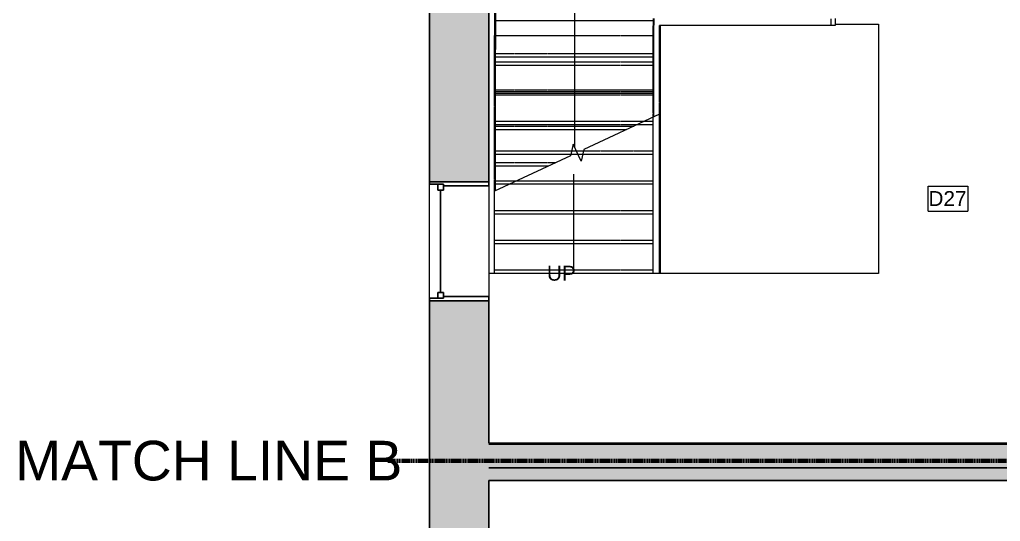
# Model space of a CAD drawing. Header units: inches. Extents: x -1176 to 1545, y -2552 to 978.
# Drawn here: x -1159.3 to -862.1, y -186.3 to -34.4 of the extents above; entities that cross this region are included whole.
import ezdxf

# ---------------------------------------------------------------- set-up
doc = ezdxf.new("R2010")
doc.units = ezdxf.units.IN
doc.header["$MEASUREMENT"] = 0
for name, pattern in [('Dash', [0.25, 0.125, -0.125]), ('Demolished', [0.1875, 0.125, -0.0625]), ('Overhead 1_16_', [0.101562, 0.0625, -0.039062])]:
    doc.linetypes.add(name, pattern=pattern)
for name, color, linetype, lineweight in [('A-ANNO-KEYN', 231, 'Continuous', 9), ('A-ANNO-MATC', 214, 'Dash', 140), ('A-FLOR', 192, 'Continuous', 18), ('A-GLAZ', 151, 'Continuous', 18), ('A-WALL', 113, 'Continuous', 18), ('A-WALL-PATT', 111, 'Continuous', 18), ('G-ANNO-TEXT', 231, 'Continuous', 9), ('S-STRS', 31, 'Continuous', 18), ('S-STRS-ANNO', 31, 'Continuous', 9), ('S-STRS-IDEN', 31, 'Continuous', 9), ('S-STRS-MBND', 31, 'Continuous', 18)]:
    doc.layers.add(name, color=color, linetype=linetype, lineweight=lineweight)
doc.styles.add('Arial', font='arial.ttf', dxfattribs={"height": 4.5})
doc.styles.add('Swis721 Lt BT', font='swissl.ttf', dxfattribs={"height": 4.5})
doc.styles.add('Swis721 Lt BT_1', font='swissl.ttf', dxfattribs={"height": 12})

# ---------------------------------------------------------------- blocks, each defined once
blk = doc.blocks.new('Double Hung - medium windows 3_-6826447-2nd Floor Demo')
at = {"layer": 'A-GLAZ', "color": 8, "lineweight": 30}
for p, q in [((-18, 9), (-17.25, 9)), ((-17.25, 4.75), (-17.25, 9)), ((17.25, 4.75), (17.25, 9)), ((18, 9), (17.25, 9)), ((-17.25, 6.5), (-17.25, 4.75)), ((-17.25, 6.5), (-15.5, 6.5)), ((-15.5, 6.5), (-15.5, 4.75)), ((15.5, 6.5), (15.5, 4.75)), ((17.25, 6.5), (15.5, 6.5)), ((17.25, 6.5), (17.25, 4.75)), ((-17.25, 4.75), (-15.5, 4.75)), ((-17.25, 4.75), (-16.75, 4.75)), ((-16.75, -9), (-16.75, 4.75)), ((-15.5, 5.625), (15.5, 5.625)), ((17.25, 4.75), (15.5, 4.75)), ((16.75, 4.75), (17.25, 4.75)), ((16.75, 4.75), (16.75, -9)), ((-16.75, -9), (-18, -9)), ((16.75, -9), (18, -9))]:
    blk.add_line(p, q, dxfattribs=at)
blk = doc.blocks.new('Keynote Tag - Keynote Number - Boxed-135510-2nd Floor Demo')
at = {"layer": 'A-ANNO-KEYN'}
for p, q in [((-0.125, -0.0792), (-0.125, 0.0781)), ((-0.125, 0.0781), (0.125, 0.0781)), ((0.125, 0.0781), (0.125, -0.0792)), ((-0.125, -0.0792), (0.125, -0.0792))]:
    blk.add_line(p, q, dxfattribs=at)

msp = doc.modelspace()

# ---------------------------------------------------------------- hatches: boundary and pattern name
at = {"layer": 'A-WALL-PATT'}
h = msp.add_hatch(color=250, dxfattribs=at)
h.paths.add_polyline_path([(-1017.06, -1266.19), (-1017.06, -1210.94), (-1035.06, -1210.94), (-1035.06, -1266.19)], flags=0)
h.paths.add_polyline_path([(-1017.06, -1169.44), (-1017.06, -1003.94), (-1035.06, -1003.94), (-1035.06, -1169.44)], flags=0)
h.paths.add_polyline_path([(-1017.06, -962.44), (-1017.06, -859.94), (-1035.06, -859.94), (-1035.06, -962.44)], flags=0)
h.paths.add_polyline_path([(-1035.06, -818.44), (-1017.06, -818.44), (-1017.06, -715.94), (-1035.06, -715.94), (-1035.06, -817.89)], flags=0)
h.paths.add_polyline_path([(-1017.06, -674.44), (-1017.06, -567.94), (-1035.06, -567.94), (-1035.06, -674.44)], flags=0)
h.paths.add_polyline_path([(-1017.06, -534.44), (-1017.06, -425.69), (-1035.06, -425.69), (-1035.06, -534.44)], flags=0)
h.paths.add_polyline_path([(-1017.06, -388.69), (-1017.06, -275.19), (-1035.06, -275.19), (-1035.06, -388.69)], flags=0)
h.paths.add_polyline_path([(-1017.06, -239.19), (-1017.06, -119.5), (-1035.06, -119.5), (-1035.06, -239.19)], flags=0)
h.paths.add_polyline_path([(-1035.06, -83.5), (-1017.06, -83.5), (-1017.06, 16.25), (-1035.06, 16.25), (-1035.06, -59.66)], flags=0)
h = msp.add_hatch(color=250, dxfattribs=at)
h.paths.add_polyline_path([(-772.04, -173.93), (-772.04, -162.93), (-776.04, -162.93), (-776.04, -173.93)], flags=0)
h.paths.add_polyline_path([(-816.04, -173.93), (-816.04, -162.93), (-1017.06, -162.93), (-1017.06, -173.93), (-851.46, -173.93)], flags=0)

# ---------------------------------------------------------------- linework, layer by layer
at = {"layer": 'A-ANNO-MATC'}
msp.add_line((-1047.65, -167.98), (-664.65, -167.98), dxfattribs=at)
at = {"layer": 'A-FLOR'}
for p, q in [((-912.06, -35.75), (-899.06, -35.75)), ((-899.06, -35.75), (-899.06, -111.32)), ((-899.06, -111.32), (-1017.06, -111.32))]:
    msp.add_line(p, q, dxfattribs=at)
at = {"layer": 'A-WALL', "color": 8, "lineweight": 30}
for p, q in [((-1035.06, 96), (-1035.06, -83.5)), ((-1017.06, 16.25), (-1017.06, -83.5)), ((-1035.06, -83.5), (-1017.06, -83.5)), ((-1035.06, -239.19), (-1035.06, -119.5)), ((-1035.06, -119.5), (-1017.06, -119.5)), ((-1017.06, -162.63), (-1017.06, -119.5)), ((-1017.06, -162.93), (-772.04, -162.93)), ((-1017.06, -239.19), (-1017.06, -173.93)), ((-772.04, -173.93), (-1017.06, -173.93))]:
    msp.add_line(p, q, dxfattribs=at)
at = {"layer": 'A-WALL', "lineweight": 9}
for p, q in [((-1035.06, -119.5), (-1035.06, -83.5)), ((-1017.06, -83.5), (-1017.06, -119.5))]:
    msp.add_line(p, q, dxfattribs=at)
at = {"layer": 'A-WALL', "color": 250, "linetype": 'Demolished', "lineweight": 30}
for p, q in [((-1017.06, -162.63), (-852.07, -162.63)), ((-1017.06, -170.13), (-772.04, -170.13))]:
    msp.add_line(p, q, dxfattribs=at)
at = {"layer": 'S-STRS', "lineweight": 9}
for p, q in [((-1015.06, 13.87), (-1015.06, -43.46)), ((-1015.06, -34.72), (-967.06, -34.72)), ((-1015.06, -40.86), (-1015.06, -34.72)), ((-967.06, -34.13), (-967.06, -36.13)), ((-912.06, -36.13), (-912.06, -34.13)), ((-967.06, -43.46), (-967.06, -36.13)), ((-967.06, -40.86), (-967.06, -36.13)), ((-965.06, -36.13), (-912.06, -36.13)), ((-965.06, -43.46), (-965.06, -36.13)), ((-1015.06, -45.72), (-1015.06, -43.46)), ((-967.06, -45.72), (-967.06, -43.46)), ((-965.06, -111.32), (-965.06, -43.46)), ((-1015.06, -56.72), (-1015.06, -45.72)), ((-1015.06, -45.72), (-967.06, -45.72)), ((-967.06, -56.72), (-967.06, -45.72)), ((-1015.06, -67.72), (-1015.06, -56.72)), ((-1015.06, -56.72), (-967.06, -56.72)), ((-967.06, -63.86), (-967.06, -56.72)), ((-967.34, -66.18), (-967.34, -63.99)), ((-965.34, -111.18), (-965.34, -63.06)), ((-1015.06, -78.72), (-1015.06, -67.72)), ((-1015.06, -67.72), (-975.35, -67.72)), ((-972.04, -66.18), (-967.34, -66.18)), ((-967.34, -75.18), (-967.34, -66.18)), ((-992.26, -75.18), (-990.12, -75.18)), ((-988.65, -75.18), (-967.34, -75.18)), ((-967.34, -84.18), (-967.34, -75.18)), ((-1015.06, -86.24), (-1015.06, -78.72)), ((-1015.06, -78.72), (-998.94, -78.72)), ((-1010.64, -84.18), (-967.34, -84.18)), ((-967.34, -93.18), (-967.34, -84.18)), ((-1015.34, -93.18), (-1015.34, -86.37)), ((-1015.34, -102.18), (-1015.34, -93.18)), ((-1015.34, -93.18), (-967.34, -93.18)), ((-967.34, -102.18), (-967.34, -93.18)), ((-1015.34, -111.18), (-1015.34, -102.18)), ((-1015.34, -102.18), (-967.34, -102.18)), ((-967.34, -111.18), (-967.34, -102.18)), ((-1015.34, -111.18), (-967.34, -111.18)), ((-1015.06, -111.32), (-1015.06, -111.18)), ((-967.34, -111.18), (-965.34, -111.18)), ((-967.06, -111.32), (-967.06, -111.18))]:
    msp.add_line(p, q, dxfattribs=at)
at = {"layer": 'S-STRS', "linetype": 'Overhead 1_16_', "lineweight": 9}
for p, q in [((-1015.06, -44.72), (-967.06, -44.72)), ((-1015.06, -55.72), (-967.06, -55.72)), ((-969.9, -65.18), (-967.34, -65.18)), ((-1015.06, -66.72), (-973.2, -66.72)), ((-992.02, -74.18), (-990.59, -74.18)), ((-988.4, -74.18), (-967.34, -74.18)), ((-1015.06, -77.72), (-996.79, -77.72)), ((-1008.5, -83.18), (-967.34, -83.18)), ((-1015.34, -92.18), (-967.34, -92.18)), ((-1015.34, -101.18), (-967.34, -101.18)), ((-1015.34, -110.18), (-967.34, -110.18))]:
    msp.add_line(p, q, dxfattribs=at)
at = {"layer": 'S-STRS-ANNO'}
for p, q in [((-991.06, -34.72), (-991.06, -10.13)), ((-991.06, -45.72), (-991.06, -34.72)), ((-991.06, -56.72), (-991.06, -45.72)), ((-991.06, -67.72), (-991.06, -56.72)), ((-991.06, -73.17), (-991.06, -67.72)), ((-991.34, -84.18), (-991.34, -81.18)), ((-991.34, -93.18), (-991.34, -84.18)), ((-991.34, -102.18), (-991.34, -93.18)), ((-991.34, -111.18), (-991.34, -102.18)), ((-991.46, -111.32), (-991.6, -111.18)), ((-991.06, -111.32), (-991.06, -111.18)), ((-990.67, -111.32), (-990.52, -111.18))]:
    msp.add_line(p, q, dxfattribs=at)
at = {"layer": 'S-STRS-MBND', "linetype": 'Overhead 1_16_', "lineweight": 9}
for p, q in [((-1015.34, 13.87), (-1015.34, -39.18)), ((-967.34, -34.13), (-967.34, -36.13)), ((-913.34, -36.13), (-913.34, -34.13)), ((-967.34, -47.15), (-967.34, -36.13)), ((-965.34, -36.13), (-913.34, -36.13)), ((-965.34, -47.15), (-965.34, -36.13)), ((-1015.34, -39.18), (-967.34, -39.18)), ((-1015.34, -86.37), (-1015.34, -39.18)), ((-967.34, -47.15), (-967.34, -39.18)), ((-1015.34, -47.18), (-967.34, -47.18)), ((-967.34, -63.99), (-967.34, -47.15)), ((-965.34, -63.06), (-965.34, -47.15)), ((-1015.34, -48.18), (-967.34, -48.18)), ((-1015.34, -56.18), (-967.34, -56.18)), ((-1015.34, -57.18), (-967.34, -57.18)), ((-1015.34, -65.18), (-969.9, -65.18)), ((-1015.34, -66.18), (-972.04, -66.18)), ((-1015.34, -74.18), (-992.02, -74.18)), ((-990.59, -74.18), (-988.4, -74.18)), ((-1015.34, -75.18), (-992.26, -75.18)), ((-990.12, -75.18), (-988.65, -75.18)), ((-1015.34, -83.18), (-1008.5, -83.18)), ((-1015.34, -84.18), (-1010.64, -84.18))]:
    msp.add_line(p, q, dxfattribs=at)
at = {"layer": 'S-STRS-MBND', "lineweight": 9}
for p, q in [((-965.34, -63.06), (-988.3, -73.76)), ((-991.53, -72.16), (-992.38, -75.66)), ((-989.15, -77.26), (-991.53, -72.16)), ((-988.3, -73.76), (-989.15, -77.26)), ((-992.38, -75.66), (-1015.34, -86.37))]:
    msp.add_line(p, q, dxfattribs=at)

# ---------------------------------------------------------------- block references
at = {"layer": 'A-ANNO-KEYN', "xscale": 47.99999999999997, "yscale": 47.99999999999997, "zscale": 47.99999999999997}
msp.add_blockref('Keynote Tag - Keynote Number - Boxed-135510-2nd Floor Demo', (-877.98, -88.56), dxfattribs=at)
at = {"layer": 'A-GLAZ', "rotation": 89.99999999999991}
msp.add_blockref('Double Hung - medium windows 3_-6826447-2nd Floor Demo', (-1026.06, -101.5), dxfattribs=at)

# ---------------------------------------------------------------- texts
at = {"layer": 'A-ANNO-KEYN', "insert": (-883.87, -86.33), "char_height": 4.5, "width": 14.0895, "attachment_point": 1, "style": 'Arial'}
msp.add_mtext('D27', dxfattribs=at)
at = {"layer": 'G-ANNO-TEXT', "color": 7, "insert": (-1160.65, -161.92), "char_height": 12, "width": 132.8655, "attachment_point": 1, "style": 'Swis721 Lt BT_1'}
msp.add_mtext('MATCH LINE B', dxfattribs=at)
at = {"layer": 'S-STRS-IDEN', "insert": (-999.48, -108.94), "char_height": 4.5, "width": 9.7692, "attachment_point": 1, "line_spacing_factor": 1.005062, "style": 'Swis721 Lt BT'}
msp.add_mtext('UP', dxfattribs=at)

doc.saveas('drawing.dxf')
